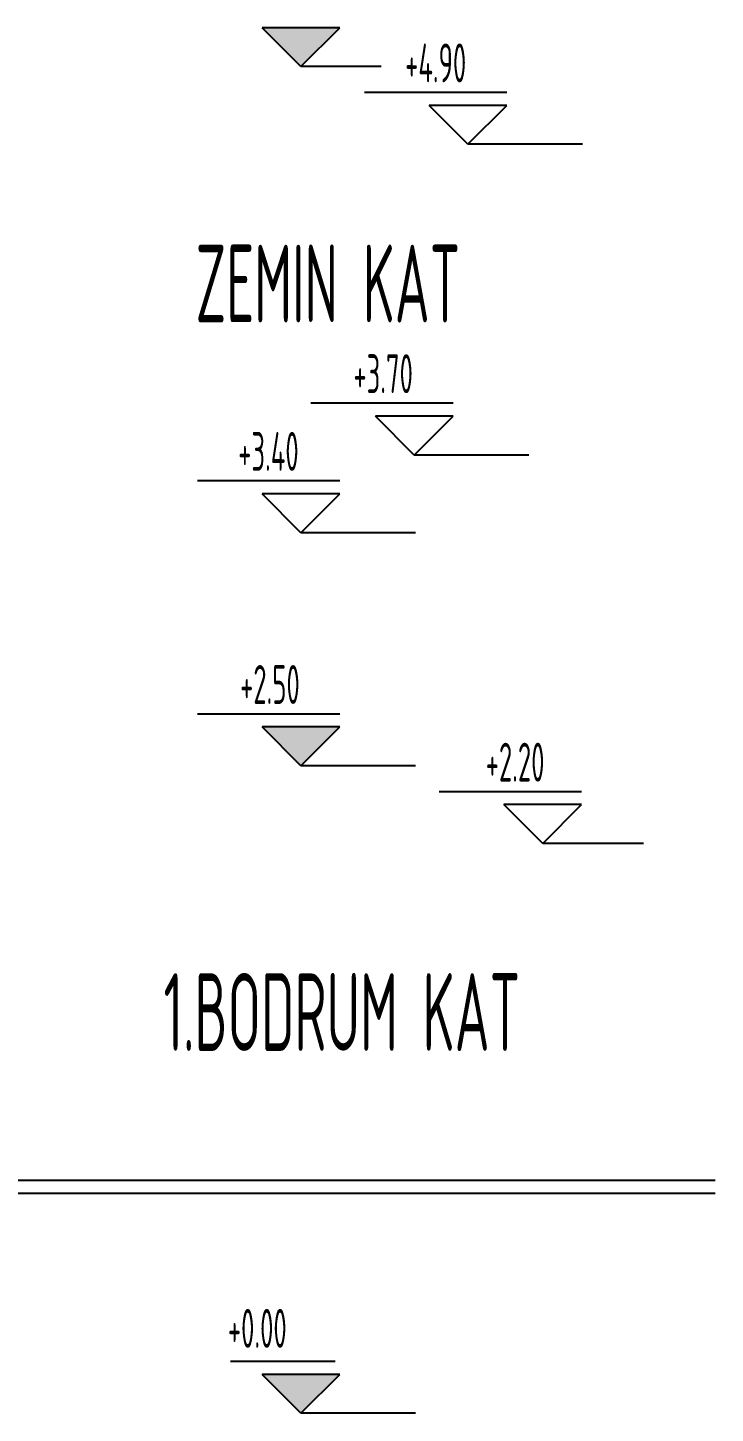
# Model space of a CAD drawing. Extents: x 41749 to 92598, y -24291 to 29432.
# Drawn here: x 81349 to 81614, y -23368 to -22833 of the extents above; entities that cross this region are included whole.
import ezdxf

# ---------------------------------------------------------------- set-up
doc = ezdxf.new("R2010")
doc.units = 0
doc.header["$MEASUREMENT"] = 0
doc.layers.add('İÇ ÖLÇÜ', color=95, linetype='CONTINUOUS')
doc.layers.add('SIVA', color=7, linetype='CONTINUOUS')
doc.styles.add('OLCU', font='isocpeur.ttf', dxfattribs={"width": 0.59})

msp = doc.modelspace()

# ---------------------------------------------------------------- hatches: boundary and pattern name
at = {"layer": 'SIVA', "linetype": 'ByBlock', "ltscale": 1.5}
for points in [[(81469.34928, -22833.22794), (81454.34928, -22848.22794), (81439.34928, -22833.22794)], [(81469.34928, -23103.22794), (81454.34928, -23118.22794), (81439.34928, -23103.22794)], [(81469.34928, -23353.23116), (81454.34928, -23368.23116), (81439.34928, -23353.23116)]]:
    msp.add_hatch(color=256, dxfattribs=at).paths.add_polyline_path(points)

# ---------------------------------------------------------------- linework, layer by layer
at = {"layer": 'İÇ ÖLÇÜ'}
for p, q in [((81078.09594, -23278.22794), (81614.43381, -23278.22794)), ((81078.09594, -23283.22794), (81614.43381, -23283.22794))]:
    msp.add_line(p, q, dxfattribs=at)
at = {"layer": 'SIVA'}
for p, q in [((81469.34928, -22833.22794), (81439.34928, -22833.22794)), ((81454.34928, -22848.22794), (81439.34928, -22833.22794)), ((81454.34928, -22848.22794), (81469.34928, -22833.22794)), ((81485.33185, -22848.22794), (81454.34928, -22848.22794)), ((81533.84404, -22858.22794), (81478.84404, -22858.22794)), ((81533.84404, -22863.22794), (81503.84404, -22863.22794)), ((81518.84404, -22878.22794), (81503.84404, -22863.22794)), ((81518.84404, -22878.22794), (81533.84404, -22863.22794)), ((81563.12721, -22878.22794), (81518.84404, -22878.22794)), ((81513.12325, -22978.22794), (81458.12325, -22978.22794)), ((81513.12325, -22983.22794), (81483.12325, -22983.22794)), ((81498.12325, -22998.22794), (81483.12325, -22983.22794)), ((81498.12325, -22998.22794), (81513.12325, -22983.22794)), ((81542.40642, -22998.22794), (81498.12325, -22998.22794)), ((81469.34928, -23008.22794), (81414.34928, -23008.22794)), ((81469.34928, -23013.22794), (81439.34928, -23013.22794)), ((81454.34928, -23028.22794), (81439.34928, -23013.22794)), ((81454.34928, -23028.22794), (81469.34928, -23013.22794)), ((81498.63245, -23028.22794), (81454.34928, -23028.22794)), ((81469.34928, -23098.22794), (81414.34928, -23098.22794)), ((81469.34928, -23103.22794), (81439.34928, -23103.22794)), ((81454.34928, -23118.22794), (81439.34928, -23103.22794)), ((81454.34928, -23118.22794), (81469.34928, -23103.22794)), ((81498.63245, -23118.22794), (81454.34928, -23118.22794)), ((81498.63245, -23118.22794), (81454.34928, -23118.22794)), ((81562.7387, -23128.22824), (81507.7387, -23128.22824)), ((81562.7387, -23133.22824), (81532.7387, -23133.22824)), ((81547.7387, -23148.22824), (81532.7387, -23133.22824)), ((81547.7387, -23148.22824), (81562.7387, -23133.22824)), ((81586.72629, -23148.22824), (81547.7387, -23148.22824)), ((81467.5548, -23348.22824), (81427.1722, -23348.22824)), ((81469.34928, -23353.23116), (81439.34928, -23353.23116)), ((81454.34928, -23368.23116), (81439.34928, -23353.23116)), ((81454.34928, -23368.23116), (81469.34928, -23353.23116)), ((81498.63245, -23368.23116), (81454.34928, -23368.23116))]:
    msp.add_line(p, q, dxfattribs=at)

# ---------------------------------------------------------------- texts
at = {"layer": 'SIVA', "style": 'OLCU', "width": 0.5}
for s, height, p in [('+4.90', 15, (81494.57852, -22854.32417)), ('ZEMIN KAT', 30, (81413.63947, -22947.01661)), ('+3.70', 15, (81474.60772, -22974.32417)), ('+3.40', 15, (81430.08376, -23004.32417)), ('+2.50', 15, (81430.83376, -23094.32417)), ('+2.20', 15, (81525.72317, -23124.32447)), ('1.BODRUM KAT', 30, (81401.28336, -23228.29851)), ('+0.00', 15, (81426.10129, -23342.94019))]:
    msp.add_text(s, height=height, dxfattribs=at).set_placement(p)

doc.saveas('drawing.dxf')
